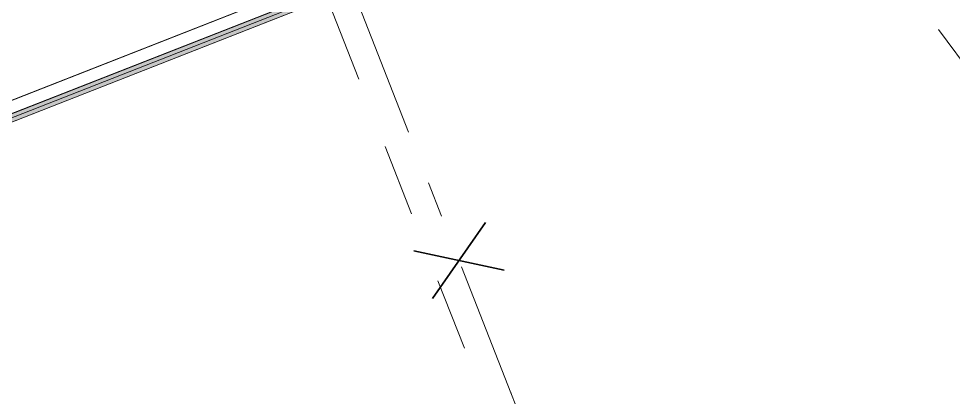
# Model space of a CAD drawing. Header units: millimetres. Extents: x -89663 to 74273, y -103666 to 18539.
# Drawn here: x -25318 to -21667, y -52442 to -50962 of the extents above; entities that cross this region are included whole.
import ezdxf
from ezdxf.enums import TextEntityAlignment as Align

# ---------------------------------------------------------------- set-up
doc = ezdxf.new("R2010")
doc.units = ezdxf.units.MM
doc.header["$MEASUREMENT"] = 0
doc.linetypes.add('Dashed', pattern=[564.444447, 282.222223, -282.222223])
doc.linetypes.add('Double Dashed', pattern=[1093.611073, 529.166651, -211.666656, 141.111112, -211.666656])
for name, color, linetype, lineweight in [('A-20-M_Floor_Slab_Pen_No__6', 7, 'Continuous', 35), ('A-25-M_Wall_Int_Pen_No__1', 7, 'Continuous', 13), ('A-95-MC_Marker_Section_P2.Marker_Pen_No__1', 7, 'Continuous', 13), ('New_ArchiCAD Zone Stamps_Pen_No__6', 7, 'Continuous', 35)]:
    doc.layers.add(name, color=color, linetype=linetype, lineweight=lineweight)
for name, color, linetype in [('A-25-M_Wall_Int', 7, 'Continuous'), ('A-95-MC_Marker_Section_P2.Marker', 7, 'Continuous'), ('New_A-05-M_Gross_Int_Pooled_Spaces', 7, 'Continuous'), ('New_A-15-MG_Structural_Grid_Phase_2', 7, 'Continuous')]:
    doc.layers.add(name, color=color, linetype=linetype)
for name, color, linetype, lineweight, true_color in [('A-25-M_Wall_Int_Pen_No__107', 7, 'Continuous', 15, 0xa6a6a6), ('A-25-M_Wall_Int_Pen_No__81', 7, 'Continuous', 20, 0x6a6a6a), ('New_A-05-M_Gross_Int_Pooled_Spaces_Pen_No__74', 7, 'Continuous', 20, 0x606060), ('New_A-15-MG_Structural_Grid_Phase_2_Pen_No__222', 7, 'Continuous', 13, 0x65af33)]:
    doc.layers.add(name, color=color, linetype=linetype, lineweight=lineweight, true_color=true_color)
doc.styles.add('GENERATED_STYLE_1', font='')
doc.styles.add('GENERATED_STYLE_3', font='')
doc.styles.add('GENERATED_STYLE_4', font='')
doc.styles.get('GENERATED_STYLE_1').set_extended_font_data('Arial', bold=True)
doc.styles.get('GENERATED_STYLE_3').set_extended_font_data('Arial')
doc.styles.get('GENERATED_STYLE_4').set_extended_font_data('Swis721 BT')

# ---------------------------------------------------------------- blocks, each defined once
blk = doc.blocks.new('Lecture 1 Ground_INB 0114_42_1', base_point=(-22413.6, -54217.7))
at = {"layer": 'New_A-05-M_Gross_Int_Pooled_Spaces_Pen_No__74', "linetype": 'Continuous'}
blk.add_line((-22329.5, -50181.7), (-25694.4, -51503.2), dxfattribs=at)
at = {"layer": 'New_ArchiCAD Zone Stamps_Pen_No__6'}
for tag, height, style, p in [('ROOM_NAME', 250, 'GENERATED_STYLE_1', (-23264, -52650.4)), ('zoneNameLine2', 250, 'GENERATED_STYLE_1', (-23452.4, -53082.6)), ('ROOM_NUMBER', 200, 'GENERATED_STYLE_3', (-23640.9, -53503.3)), ('measuredAreaCode', 200, 'GENERATED_STYLE_3', (-23797.9, -53863.4)), ('ROOM_HOLES_PRM', 200, 'GENERATED_STYLE_3', (-23490.5, -53997.4)), ('DUMMY_649', 200, 'GENERATED_STYLE_3', (-22861.3, -54271.8)), ('DUMMY_650', 133.3, 'GENERATED_STYLE_3', (-22582, -54378.3))]:
    blk.add_attdef(tag, text='', height=height, rotation=336.4404, dxfattribs=dict(at, style=style)).set_placement(p, align=Align.TOP_LEFT)
blk = doc.blocks.new('Wall_162_1', base_point=(-25694.4, -51503.2))
at = {"layer": 'A-25-M_Wall_Int_Pen_No__107', "linetype": 'Continuous'}
for points in [[(-25696.2, -51487.8), (-22339.7, -50169.6), (-22348.9, -50157.1), (-25697.9, -51472.3)], [(-25694.4, -51503.2), (-22330.4, -50182.1), (-22339.7, -50169.6), (-25696.2, -51487.8)]]:
    blk.add_hatch(color=256, dxfattribs=at).paths.add_polyline_path(points)
at = {"layer": 'A-25-M_Wall_Int_Pen_No__81', "linetype": 'Continuous', "lineweight": 0, "true_color": 0x353535}
for points in [[(-25703.6, -51421.9), (-22379, -50116.3), (-22379.6, -50115.5), (-25703.7, -51420.9)], [(-25697.9, -51472.3), (-22348.9, -50157.1), (-22349.5, -50156.3), (-25698, -51471.3)]]:
    blk.add_hatch(color=250, dxfattribs=at).paths.add_polyline_path(points)
at = {"layer": 'A-25-M_Wall_Int_Pen_No__1', "linetype": 'Continuous'}
for p, q in [((-25703.6, -51421.9), (-22379, -50116.3)), ((-25698, -51471.3), (-22349.5, -50156.3)), ((-25697.9, -51472.3), (-22348.9, -50157.1)), ((-25696.2, -51487.8), (-22339.7, -50169.6))]:
    blk.add_line(p, q, dxfattribs=at)
at = {"layer": 'A-25-M_Wall_Int_Pen_No__1', "linetype": 'Continuous', "flags": 128}
for points in [[(-22379.6, -50115.5), (-25703.7, -51420.9)], [(-25694.4, -51503.2), (-22330.4, -50182.1)]]:
    blk.add_lwpolyline(points, dxfattribs=at)
blk = doc.blocks.new('Standard grid marker_10')
at = {"layer": 'New_A-15-MG_Structural_Grid_Phase_2_Pen_No__222', "linetype": 'Double Dashed'}
for p, q in [((2590.8, 0), (19514.6, 0)), ((19514.6, 0), (19514.8, -0.2)), ((19514.8, -0.2), (22105.4, -0.2))]:
    blk.add_line(p, q, dxfattribs=at)
blk.add_point((19514.6, 0), dxfattribs=at)
at = {"layer": 'New_A-15-MG_Structural_Grid_Phase_2_Pen_No__222', "style": 'GENERATED_STYLE_4'}
for tag, p in [('AC_MarkerText_1_0', (-500, 43.2)), ('AC_MarkerText_1_1', (22605.4, 43.2))]:
    blk.add_attdef(tag, text='', height=350, rotation=225.0159, dxfattribs=at).set_placement(p, align=Align.MIDDLE_CENTER)
blk = doc.blocks.new('Standard grid marker_11')
at = {"layer": 'New_A-15-MG_Structural_Grid_Phase_2_Pen_No__222', "linetype": 'Double Dashed'}
blk.add_line((19354.3, 0), (21944.9, 0), dxfattribs=at)
at = {"layer": 'New_A-15-MG_Structural_Grid_Phase_2_Pen_No__222', "style": 'GENERATED_STYLE_4'}
for tag, p in [('AC_MarkerText_1_0', (-500, 43.6)), ('AC_MarkerText_1_1', (22444.9, 43.6))]:
    blk.add_attdef(tag, text='', height=350, rotation=210.0234, dxfattribs=at).set_placement(p, align=Align.MIDDLE_CENTER)
blk = doc.blocks.new('Cutting Plane_1_1', base_point=(-16057.7, -71396.2))
at = {"layer": 'A-95-MC_Marker_Section_P2.Marker_Pen_No__1', "linetype": 'Dashed'}
blk.add_line((-16149.1, -71163.5), (-24894.6, -48893.9), dxfattribs=at)

msp = doc.modelspace()

# ---------------------------------------------------------------- linework, layer by layer
at = {"layer": 'A-20-M_Floor_Slab_Pen_No__6', "linetype": 'Continuous'}
for p, q in [((-23701, -52054.9), (-23494.8, -51759.1)), ((-23421.7, -51945.3), (-23774, -51868.7))]:
    msp.add_line(p, q, dxfattribs=at)

# ---------------------------------------------------------------- block references
at = {"layer": 'A-25-M_Wall_Int', "color": 250, "lineweight": 50, "true_color": 0x2a2a2a}
msp.add_blockref('Wall_162_1', (-25694.4, -51503.2), dxfattribs=at)
at = {"layer": 'A-95-MC_Marker_Section_P2.Marker'}
msp.add_blockref('Cutting Plane_1_1', (-16057.7, -71396.2), dxfattribs=at)
at = {"layer": 'New_A-05-M_Gross_Int_Pooled_Spaces', "linetype": 'Continuous'}
msp.add_blockref('Lecture 1 Ground_INB 0114_42_1', (-22413.6, -54217.7), dxfattribs=at)
at = {"layer": 'New_A-15-MG_Structural_Grid_Phase_2', "color": 8, "linetype": 'Continuous', "lineweight": 15, "zscale": 1000}
for name, p, rotation in [('Standard grid marker_11', (-9920.8, -67004.8), 126.417012497801), ('Standard grid marker_10', (-16266.9, -70590.4), 111.4245376389394)]:
    msp.add_blockref(name, p, dxfattribs=dict(at, rotation=rotation))

doc.saveas('drawing.dxf')
